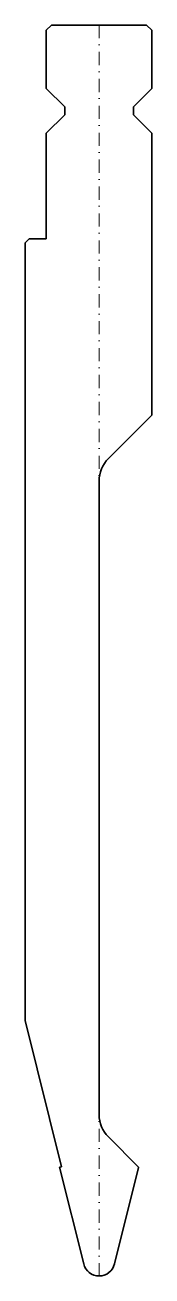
# Model space of a CAD drawing. Header units: millimetres. Extents: x -14 to 10, y 0 to 237.
import ezdxf

# ---------------------------------------------------------------- set-up
doc = ezdxf.new("R2010")
doc.units = ezdxf.units.MM
doc.header["$LTSCALE"] = 5
doc.linetypes.add('AUSGEZOGEN', pattern=[0])
doc.linetypes.add('DASHDOT', pattern=[1, 0.5, -0.25, 0, -0.25])
doc.layers.add('2', color=7, linetype='Continuous')
doc.layers.add('5', color=3, linetype='Continuous', true_color=0x00ff00)

msp = doc.modelspace()

# ---------------------------------------------------------------- linework, layer by layer
at = {"layer": '2', "color": 7, "linetype": 'AUSGEZOGEN', "lineweight": 35}
for p, q in [((-10, 236), (-9, 237)), ((-9, 237), (9, 237)), ((9, 237), (10, 236)), ((-10, 225), (-10, 236)), ((10, 236), (10, 225)), ((-6.5, 221.5), (-10, 225)), ((10, 225), (6.5, 221.5)), ((-6.5, 220), (-6.5, 221.5)), ((6.5, 221.5), (6.5, 220)), ((-10, 216.5), (-6.5, 220)), ((6.5, 220), (10, 216.5)), ((-10, 196.5), (-10, 216.5)), ((10, 216.5), (10, 163.1)), ((-14, 195.75), (-13.25, 196.5)), ((-14, 48.4), (-14, 195.75)), ((-13.25, 196.5), (-10, 196.5)), ((10, 163.1), (1.76, 154.85)), ((0, 150.61), (0, 30.58)), ((-7.1, 20.71), (-14, 48.4)), ((1.76, 26.34), (7.47, 20.62)), ((-7.48, 20.61), (-7.1, 20.71)), ((-2.91, 2.27), (-7.48, 20.61)), ((7.47, 20.57), (2.91, 2.27)), ((7.47, 20.62), (7.47, 20.57))]:
    msp.add_line(p, q, dxfattribs=at)
for centre, radius, start, end in [((6, 150.61), 6, 135, 180), ((6, 30.58), 6, 180, 225), ((0, 3), 3, 194, 346)]:
    msp.add_arc(centre, radius, start, end, dxfattribs=at)
at = {"layer": '5', "color": 3, "linetype": 'DASHDOT', "lineweight": 18, "true_color": 0x00ff00}
msp.add_line((0, 237), (0, 0), dxfattribs=at)

doc.saveas('drawing.dxf')
